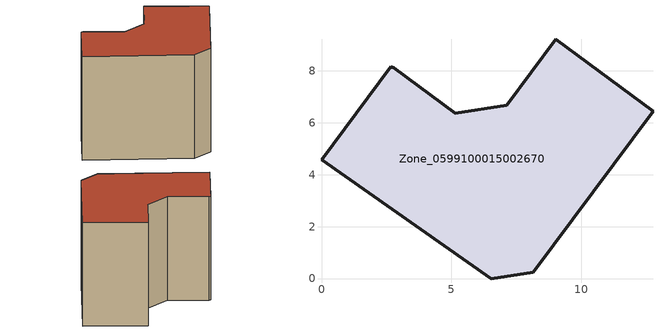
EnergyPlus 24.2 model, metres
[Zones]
Zone_0599100015002670
 floor ground (C_G): 5.15,6.36 7.13,6.67 9.03,9.21 12.77,6.44 8.15,0.25 6.54,0 0,4.57 2.67,8.16 2.78,8.12 z1.04
 wall outside (C_F): 7.13,6.67 5.15,6.36 2.78,8.12 2.67,8.16 0,4.57 6.54,0 8.15,0.25 12.77,6.44 9.03,9.21 7.13,6.67 z1.04:9
 roof outside (C_R): 2.78,8.12 2.67,8.16 0,4.57 6.54,0 8.15,0.25 12.77,6.44 9.03,9.21 7.13,6.67 5.15,6.36 z9
[BUILDING]
Pand.0599100015002670: North Axis=0; Terrain=City; Loads Convergence Tolerance Value=0.04; Temperature Convergence Tolerance Value=0.4; Solar Distribution=FullExterior; Maximum Number of Warmup Days=25; Minimum Number of Warmup Days=1
[Site:Location]
Rotterdam.The.Hague.AP_ZH_NLD Design_Conditions: Latitude=51.96; Longitude=4.45; Time Zone=1; Elevation=-4.5
[SITE:GROUNDTEMPERATURE:BUILDINGSURFACE]
18, 18, 18, 18, 18, 18, 18, 18, 18, 18, 18, 18
[MATERIAL] Thermal Absorptance=0.9; Solar Absorptance=0.7; Visible Absorptance=0.7
Name | Roughness | Thickness | Conductivity | Density | Specific Heat
G.TI.1975-1991 | MediumSmooth | 0.15 | 0.288461 | 540 | 1210
F.TI.1975-1991 | Rough | 0.3 | 0.230769 | 1920 | 840
R.TI.1975-1991 | MediumRough | 0.2 | 0.153846 | 1500 | 1000
[CONSTRUCTION]
C_G: G.TI.1975-1991
C_F: F.TI.1975-1991
C_R: R.TI.1975-1991
[ZONE]
Zone_0599100015002670: Type=1; Multiplier=1; Ceiling Height=Autocalculate; Volume=Autocalculate; Floor Area=autocalculate; Part of Total Floor Area=Yes
[ZONEINFILTRATION:DESIGNFLOWRATE]
Infil_Zone_0599100015002670: Zone or ZoneList or Space or SpaceList=Zone_0599100015002670; Schedule=AlwaysOn; Design Flow Rate Calculation Method=Flow/Area; Flow Rate per Floor Area=0.003; Constant Term Coefficient=1; Temperature Term Coefficient=0; Velocity Term Coefficient=0; Velocity Squared Term Coefficient=0
[HVACTEMPLATE:ZONE:IDEALLOADSAIRSYSTEM]
Zone_0599100015002670: Maximum Heating Supply Air Temperature=50; Minimum Cooling Supply Air Temperature=13; Maximum Heating Supply Air Humidity Ratio=0.0156; Minimum Cooling Supply Air Humidity Ratio=0.0077; Heating Limit=NoLimit; Cooling Limit=NoLimit; Dehumidification Control Type=ConstantSensibleHeatRatio; Cooling Sensible Heat Ratio=0.7; Dehumidification Setpoint=60; Humidification Control Type=None; Humidification Setpoint=30; Outdoor Air Method=None; Outdoor Air Flow Rate per Person=0.00944; Outdoor Air Flow Rate per Zone Floor Area=0; Outdoor Air Flow Rate per Zone=0; Demand Controlled Ventilation Type=None; Outdoor Air Economizer Type=NoEconomizer; Heat Recovery Type=None; Sensible Heat Recovery Effectiveness=0.7; Latent Heat Recovery Effectiveness=0.65
[ZONECONTROL:THERMOSTAT]
ThermostatControl_Zone_0599100015002670: Zone or ZoneList=Zone_0599100015002670; Control Type Schedule=DualSetpointControlType; Control 1=Thermostat_Zone_0599100015002670; Temperature Difference Between Cutout And Setpoint=0
[THERMOSTATSETPOINT:DUALSETPOINT]
Thermostat_Zone_0599100015002670: Heating Setpoint Temperature Schedule=HeatingSetpoint_Zone_0599100015002670; Cooling Setpoint Temperature Schedule=CoolingSetpoint_Zone_0599100015002670
[SCHEDULE:COMPACT]
HeatingSetpoint_Zone_0599100015002670: Through: 12/31, For: AllDays, Until: 24:00, 21
CoolingSetpoint_Zone_0599100015002670: Through: 12/31, For: AllDays, Until: 24:00, 24
DualSetpointControlType: Through: 12/31, For: AllDays, Until: 24:00, 4
AlwaysOn: Through: 12/31, For: AllDays, Until: 24:00, 1
